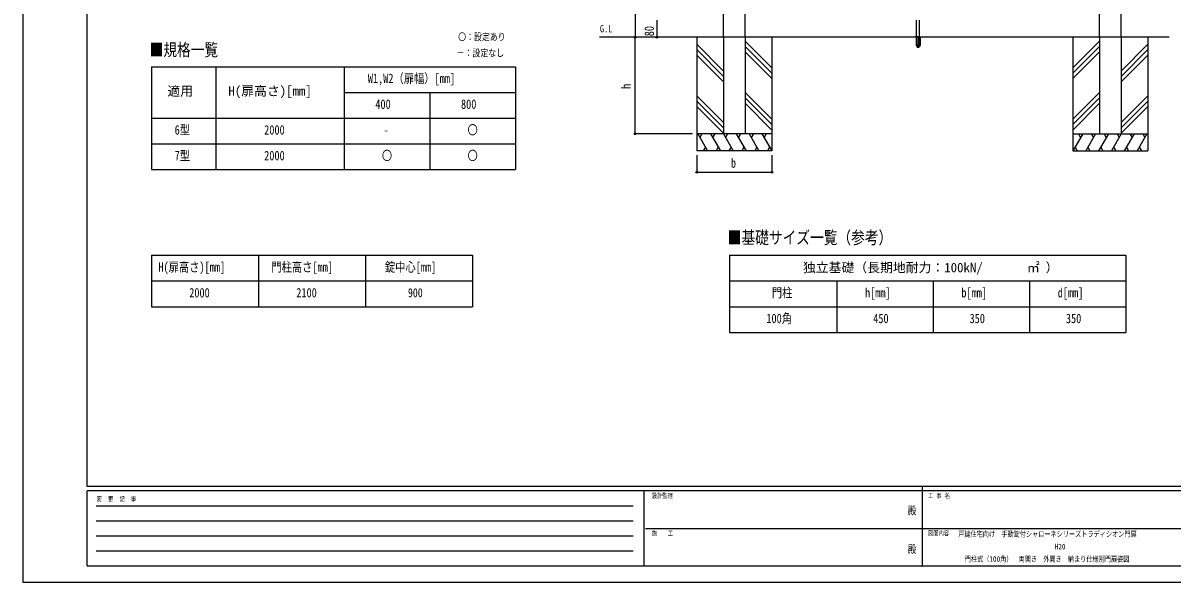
# Model space of a CAD drawing. Units: millimetres, scale not verified. Extents: x -4205 to 4205, y -2970 to 2970.
# Drawn here: x -4205 to 1161, y -2970 to -361 of the extents above; entities that cross this region are included whole.
import ezdxf
from ezdxf.enums import TextEntityAlignment as Align

# ---------------------------------------------------------------- set-up
doc = ezdxf.new("R2010")
doc.units = ezdxf.units.MM
doc.header["$LTSCALE"] = 10
doc.header["$PDMODE"] = 32
doc.header["$PDSIZE"] = 5
for name, color, linetype in [('0-1_USER1', 3, 'Continuous'), ('0-4_YKK_A1', 4, 'Continuous'), ('0-5_YKK_D', 6, 'Continuous'), ('0-6_YKK_ZWAK', 7, 'Continuous')]:
    doc.layers.add(name, color=color, linetype=linetype)
doc.styles.add('ＭＳ ゴシック', font='')
doc.styles.get('ＭＳ ゴシック').set_extended_font_data('MS Gothic')

msp = doc.modelspace()

# ---------------------------------------------------------------- linework, layer by layer
at = {"layer": '0-1_USER1'}
for p, q in [((-3604.98, -565), (-1904.98, -565)), ((-3604.98, -565), (-3604.98, -1045)), ((-3304.98, -565), (-3304.98, -1045)), ((-2704.98, -565), (-2704.98, -1045)), ((-1904.98, -565), (-1904.98, -1045)), ((-2704.98, -685), (-1904.98, -685)), ((-2304.98, -685), (-2304.98, -1045)), ((-3604.98, -805), (-1904.98, -805)), ((-3604.98, -925), (-1904.98, -925)), ((-3604.98, -1045), (-1904.98, -1045)), ((-3604.98, -1445), (-2104.98, -1445)), ((-3604.98, -1445), (-3604.98, -1685)), ((-3104.98, -1445), (-3104.98, -1685)), ((-2604.98, -1445), (-2604.98, -1685)), ((-2104.98, -1445), (-2104.98, -1685)), ((-904.98, -1445), (945.02, -1445)), ((-904.98, -1445), (-904.98, -1805)), ((945.02, -1445), (945.02, -1805)), ((-3604.98, -1565), (-2104.98, -1565)), ((-904.98, -1565), (945.02, -1565)), ((-404.98, -1565), (-404.98, -1805)), ((45.02, -1565), (45.02, -1805)), ((495.02, -1565), (495.02, -1805)), ((-3604.98, -1685), (-2104.98, -1685)), ((-904.98, -1685), (945.02, -1685)), ((-904.98, -1805), (945.02, -1805))]:
    msp.add_line(p, q, dxfattribs=at)
at = {"layer": '0-4_YKK_A1'}
for p, q in [((-932.98, -427.67), (-932.98, 1668.83)), ((-832.98, -427.67), (-832.98, 1668.83)), ((823.02, -427.67), (823.02, 1668.83)), ((923.02, -427.67), (923.02, 1668.83)), ((-31.48, -424.67), (-31.48, -347.67)), ((-18.48, -424.67), (-18.48, -347.67)), ((1147.74, -427.67), (-1512.95, -427.67)), ((-1057.98, -427.67), (-1057.98, -957.67)), ((-932.98, -427.67), (-932.98, -877.67)), ((-832.98, -427.67), (-832.98, -877.67)), ((-707.98, -427.67), (-707.98, -957.67)), ((-37.98, -426.83), (-37.98, -427.67)), ((-33.98, -424.67), (-37.32, -425.89)), ((-34.23, -427.67), (-34.23, -464.7)), ((-33.98, -424.67), (-15.98, -424.67)), ((-33.67, -427.67), (-33.67, -465.67)), ((-32.81, -424.67), (-32.31, -425.17)), ((-31.98, -462.73), (-32.31, -425.17)), ((-32.31, -425.17), (-17.65, -425.17)), ((-25.98, -427.67), (-25.98, -465.67)), ((-23.98, -427.67), (-23.98, -465.67)), ((-18.48, -424.67), (-18.48, -463.47)), ((-17.98, -462.73), (-17.65, -425.17)), ((-17.15, -424.67), (-17.65, -425.17)), ((-16.29, -427.67), (-16.29, -465.67)), ((-15.73, -427.67), (-15.73, -464.7)), ((698.02, -427.67), (698.02, -957.67)), ((823.02, -427.67), (823.02, -877.67)), ((923.02, -427.67), (923.02, -877.67)), ((1048.02, -427.67), (1048.02, -957.67)), ((-1057.98, -460.46), (-932.98, -585.46)), ((-832.98, -445.46), (-707.98, -570.46)), ((-832.98, -470.46), (-707.98, -595.46)), ((-34.23, -464.7), (-29.34, -473.17)), ((-33.67, -465.67), (-25.98, -465.67)), ((-31.43, -463.79), (-31.43, -463.47)), ((-31.43, -463.79), (-18.53, -463.79)), ((-28.47, -473.67), (-21.49, -473.67)), ((-25.98, -464.7), (-23.98, -464.7)), ((-23.98, -465.67), (-16.29, -465.67)), ((-15.73, -464.7), (-20.62, -473.17)), ((-18.53, -463.47), (-18.53, -463.79)), ((823.02, -445.46), (698.02, -570.46)), ((823.02, -470.46), (698.02, -595.46)), ((1048.02, -460.46), (923.02, -585.46)), ((-1057.98, -485.46), (-932.98, -610.46)), ((-1057.98, -510.46), (-932.98, -635.46)), ((-832.98, -495.46), (-707.98, -620.46)), ((823.02, -495.46), (698.02, -620.46)), ((1048.02, -485.46), (923.02, -610.46)), ((1048.02, -510.46), (923.02, -635.46)), ((-832.98, -685.46), (-707.98, -810.46)), ((823.02, -685.46), (698.02, -810.46)), ((-1057.98, -700.46), (-932.98, -825.46)), ((-1057.98, -725.46), (-932.98, -850.46)), ((-1057.98, -750.46), (-932.98, -875.46)), ((-832.98, -710.46), (-707.98, -835.46)), ((-832.98, -735.46), (-707.98, -860.46)), ((823.02, -710.46), (698.02, -835.46)), ((823.02, -735.46), (698.02, -860.46)), ((1048.02, -700.46), (923.02, -825.46)), ((1048.02, -725.46), (923.02, -850.46)), ((1048.02, -750.46), (923.02, -875.46)), ((-707.98, -877.67), (-1057.98, -877.67)), ((-1054.17, -877.67), (-1007.98, -957.67)), ((-1034.17, -877.67), (-1044.17, -894.99)), ((-994.17, -877.67), (-947.98, -957.67)), ((-974.17, -877.67), (-984.17, -894.99)), ((-934.17, -877.67), (-887.98, -957.67)), ((-832.98, -877.67), (-932.98, -877.67)), ((-914.17, -877.67), (-924.17, -894.99)), ((-874.17, -877.67), (-827.98, -957.67)), ((-854.17, -877.67), (-864.17, -894.99)), ((-814.17, -877.67), (-767.98, -957.67)), ((-794.17, -877.67), (-804.17, -894.99)), ((-754.17, -877.67), (-707.98, -957.67)), ((-734.17, -877.67), (-744.17, -894.99)), ((698.02, -877.67), (1048.02, -877.67)), ((744.21, -877.67), (698.02, -957.67)), ((724.21, -877.67), (734.21, -894.99)), ((804.21, -877.67), (758.02, -957.67)), ((784.21, -877.67), (794.21, -894.99)), ((864.21, -877.67), (818.02, -957.67)), ((823.02, -877.67), (923.02, -877.67)), ((844.21, -877.67), (854.21, -894.99)), ((924.21, -877.67), (878.02, -957.67)), ((904.21, -877.67), (914.21, -894.99)), ((984.21, -877.67), (938.02, -957.67)), ((964.21, -877.67), (974.21, -894.99)), ((1044.21, -877.67), (998.02, -957.67)), ((1024.21, -877.67), (1034.21, -894.99)), ((-707.98, -957.67), (-1057.98, -957.67)), ((-1017.98, -940.35), (-1027.98, -957.67)), ((-957.98, -940.35), (-967.98, -957.67)), ((-897.98, -940.35), (-907.98, -957.67)), ((-837.98, -940.35), (-847.98, -957.67)), ((-777.98, -940.35), (-787.98, -957.67)), ((-717.98, -940.35), (-727.98, -957.67)), ((698.02, -957.67), (1048.02, -957.67)), ((708.02, -940.35), (718.02, -957.67)), ((768.02, -940.35), (778.02, -957.67)), ((828.02, -940.35), (838.02, -957.67)), ((888.02, -940.35), (898.02, -957.67)), ((948.02, -940.35), (958.02, -957.67)), ((1008.02, -940.35), (1018.02, -957.67))]:
    msp.add_line(p, q, dxfattribs=at)
msp.add_lwpolyline([(-18.48, -463.47), (-31.48, -463.47), (-31.48, -424.67)], dxfattribs=at)
for centre, radius, start, end in [((-36.98, -426.83), 1, 110, 180), ((-24.98, -462.67), 7, 180.5, 359.5), ((-24.98, -460.37), 7.3, 207.94179, 270), ((-28.47, -472.67), 1, 210, 270), ((-24.98, -460.37), 7.3, 270, 332.05821), ((-21.49, -472.67), 1, 270, 330)]:
    msp.add_arc(centre, radius, start, end, dxfattribs=at)
at = {"layer": '0-5_YKK_D'}
for p, q in [((-1345.5, 1672.33), (-1345.5, -427.67)), ((-1245.5, -347.67), (-1245.5, -427.67)), ((-1077.98, -427.67), (-1346.5, -427.67)), ((-1070.12, -427.67), (-1346.5, -427.67)), ((-1345.5, -877.67), (-1345.5, -427.67)), ((-1240.48, -427.67), (-1246.5, -427.67)), ((-1077.98, -877.67), (-1346.5, -877.67)), ((-1057.98, -977.67), (-1057.98, -1058.67)), ((-707.98, -977.67), (-707.98, -1058.67)), ((-1057.98, -1057.67), (-707.98, -1057.67))]:
    msp.add_line(p, q, dxfattribs=at)
for centre in [(-1345.5, -427.67), (-1345.5, -427.67), (-1245.5, -427.67), (-1345.5, -877.67), (-1057.98, -1057.67), (-707.98, -1057.67)]:
    msp.add_circle(centre, 4.25, dxfattribs=at)
at = {"layer": '0-6_YKK_ZWAK'}
for p, q in [((-3904.98, -2525), (-3904.98, 2775)), ((3895.02, -2525), (-3904.98, -2525)), ((-1304.98, -2545), (-3904.98, -2545)), ((-3904.98, -2895), (-3904.98, -2545)), ((-1304.98, -2545), (-1304.98, -2895)), ((-4.98, -2545), (-1304.98, -2545)), ((-4.98, -2525), (-4.98, -2895)), ((1295.02, -2545), (-4.98, -2545)), ((-3862.48, -2615), (-1354.98, -2615)), ((-3862.48, -2685), (-1354.98, -2685)), ((-1297.48, -2720), (-4.98, -2720)), ((-4.98, -2720), (1295.02, -2720)), ((-3862.48, -2755), (-1354.98, -2755)), ((-3862.48, -2825), (-1354.98, -2825)), ((-3904.98, -2895), (-1304.98, -2895)), ((-1304.98, -2895), (-4.98, -2895)), ((-4.98, -2895), (1295.02, -2895))]:
    msp.add_line(p, q, dxfattribs=at)
msp.add_lwpolyline([(-4205, -2970), (4205, -2970), (4205, 2970), (-4205, 2970)], close=True, dxfattribs=at)
msp.add_point((-4.98, -2895), dxfattribs=at)

# ---------------------------------------------------------------- texts
at = {"layer": '0-1_USER1', "style": 'ＭＳ ゴシック', "width": 0.8}
for s, height, p in [('G.L', 33.99, (-1510.68, -414.84)), ('〇：設定あり', 32.99, (-2172.63, -452.34)), ('■規格一覧', 58.65, (-3613.51, -533)), ('－：設定なし', 32.99, (-2179.83, -527.34)), ('W1,W2（扉幅）[mm]', 43.99, (-2594.58, -654.53)), ('400', 43.99, (-2559.38, -775)), ('800', 43.99, (-2159.38, -775)), ('6型', 43.99, (-3496.58, -895)), ('2000', 43.99, (-3078.58, -895)), ('〇', 43.99, (-2128.98, -895)), ('-', 42.15, (-2520.31, -893.74)), ('7型', 43.99, (-3496.58, -1015)), ('2000', 43.99, (-3078.58, -1015)), ('〇', 43.99, (-2528.98, -1015)), ('〇', 43.99, (-2128.98, -1015)), ('■基礎サイズ一覧（参考）', 58.65, (-913.51, -1409.42)), ('H(扉高さ)[mm]', 43.99, (-3572.58, -1535)), ('門柱高さ[mm]', 43.99, (-3045.38, -1535)), ('錠中心[mm]', 43.99, (-2514.98, -1535)), ('2000', 43.99, (-3428.58, -1655)), ('2100', 43.99, (-2928.58, -1655)), ('900', 42.15, (-2407.1, -1653.74)), ('門柱', 43.99, (-707.78, -1655)), ('h[mm]', 43.99, (-272.78, -1655)), ('b[mm]', 43.99, (177.22, -1655)), ('d[mm]', 43.99, (627.22, -1655)), ('100角', 43.99, (-733.38, -1775)), ('450', 43.99, (-234.38, -1775)), ('350', 43.99, (215.62, -1775)), ('350', 43.99, (665.62, -1775)), ('戸建住宅向け\u3000手動錠付シャローネシリーズトラディシオン門扉', 25.66, (162.49, -2766.67)), ('H20', 25.66, (613.29, -2825)), ('門柱式（100角）\u3000両開き\u3000外開き\u3000納まり仕様別門扉姿図', 25.66, (193.29, -2883.33))]:
    msp.add_text(s, height=height, dxfattribs=at).set_placement(p, align=Align.BOTTOM_LEFT)
at = {"layer": '0-1_USER1', "style": 'ＭＳ ゴシック'}
for s, p in [('適用', (-3530.51, -713.63)), ('H(扉高さ)[mm]', (-3245.74, -713.32)), ('独立基礎（長期地耐力：100kN/', (-562.55, -1537.52)), ('㎡', (483.34, -1537.52)), ('）', (570.61, -1537.52))]:
    msp.add_text(s, height=43.99, dxfattribs=at).set_placement(p, align=Align.BOTTOM_LEFT)
at = {"layer": '0-5_YKK_D', "style": 'ＭＳ ゴシック', "width": 0.8}
for s, p in [('80', (-1245.5, -422.87)), ('h', (-1353.5, -668.67))]:
    msp.add_text(s, height=43.99, rotation=90, dxfattribs=at).set_placement(p, align=Align.BOTTOM_LEFT)
msp.add_text('b', height=43.99, dxfattribs=at).set_placement((-898.98, -1049.67), align=Align.BOTTOM_LEFT)
at = {"layer": '0-6_YKK_ZWAK', "style": 'ＭＳ ゴシック', "width": 0.8}
for s, height, p in [('変  更  記  事', 21.99, (-3861.31, -2600)), ('設計監理', 21.99, (-1268.31, -2585)), ('工 事 名', 21.99, (21.27, -2585)), ('殿', 36.66, (-73.67, -2665.83)), ('施\u3000\u3000工', 21.99, (-1268.31, -2760)), ('図面内容', 21.99, (21.27, -2760)), ('殿', 36.66, (-73.67, -2845.83))]:
    msp.add_text(s, height=height, dxfattribs=at).set_placement(p, align=Align.BOTTOM_LEFT)

doc.saveas('drawing.dxf')
